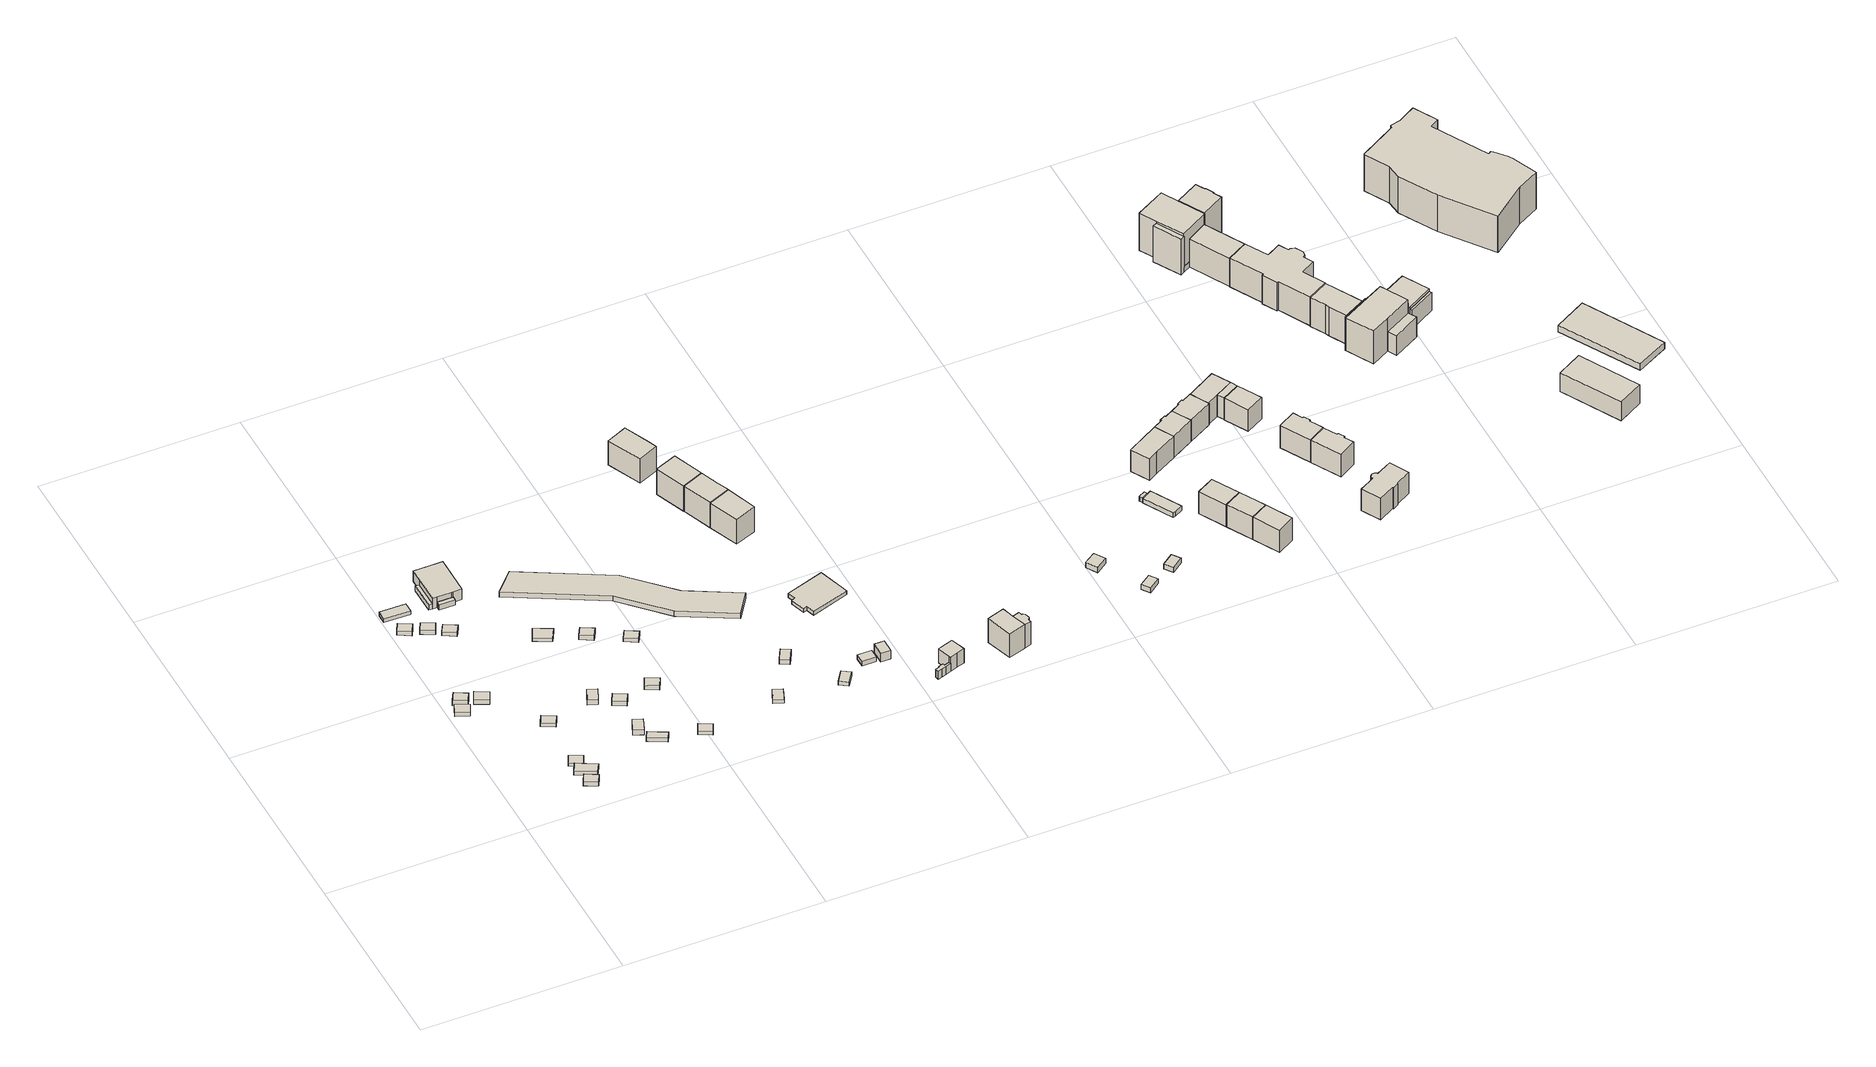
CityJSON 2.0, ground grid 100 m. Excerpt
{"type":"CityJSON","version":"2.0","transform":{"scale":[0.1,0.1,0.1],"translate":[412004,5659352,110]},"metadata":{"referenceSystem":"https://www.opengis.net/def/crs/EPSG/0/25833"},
"CityObjects":{
"building1":{"type":"Building","attributes":{"Dachtyp_tdc":"tdcPolyFlatRoof","Gemeindeschluessel":14612000,"Dachneigung":5.43,"QualitaetDacherkennung":85,"Geometrietyp2DReferenz":"3000","measuredHeight":2.8,"function":"31001_9998","roofType":"2100"},"geometry":[{"type":"Solid","lod":"1","boundaries":[[[[0,1,2,3]],[[4,5,6,7]],[[3,5,4,0]],[[2,6,5,3]],[[1,7,6,2]],[[0,4,7,1]]]]}]},
"building2":{"type":"Building","attributes":{"Dachtyp_tdc":"tdcGableRoof","Gemeindeschluessel":14612000,"Dachneigung":10.77,"QualitaetDacherkennung":75,"Geometrietyp2DReferenz":"3000","measuredHeight":3.55,"function":"31001_9998","roofType":"3100"},"geometry":[{"type":"Solid","lod":"1","boundaries":[[[[8,9,10,11]],[[12,13,14,15]],[[11,13,12,8]],[[10,14,13,11]],[[9,15,14,10]],[[8,12,15,9]]]]}]},
"building3":{"type":"Building","attributes":{"Dachtyp_tdc":"tdcPolyFlatRoof","Gemeindeschluessel":14612000,"Dachneigung":3.63,"QualitaetDacherkennung":84,"Geometrietyp2DReferenz":"3000","measuredHeight":2.68,"function":"31001_9998","roofType":"2100"},"geometry":[{"type":"Solid","lod":"1","boundaries":[[[[16,17,18,19]],[[20,21,22,23]],[[19,21,20,16]],[[18,22,21,19]],[[17,23,22,18]],[[16,20,23,17]]]]}]},
"building4":{"type":"Building","attributes":{"Dachtyp_tdc":"tdcPolyFlatRoof","Gemeindeschluessel":14612000,"Dachneigung":9.7,"QualitaetDacherkennung":61,"Geometrietyp2DReferenz":"3000","measuredHeight":3.42,"function":"31001_9998","roofType":"2100"},"geometry":[{"type":"Solid","lod":"1","boundaries":[[[[24,25,26,27]],[[28,29,30,31]],[[27,29,28,24]],[[26,30,29,27]],[[25,31,30,26]],[[24,28,31,25]]]]}]},
"building5":{"type":"Building","attributes":{"Dachtyp_tdc":"tdcPolyFlatRoof","Gemeindeschluessel":14612000,"Dachneigung":0,"QualitaetDacherkennung":47,"Geometrietyp2DReferenz":"3000","measuredHeight":2.5,"function":"31001_9998","roofType":"1000"},"geometry":[{"type":"Solid","lod":"1","boundaries":[[[[32,33,34,35]],[[36,37,38,39]],[[35,37,36,32]],[[34,38,37,35]],[[33,39,38,34]],[[32,36,39,33]]]]}]},
"building6":{"type":"Building","attributes":{"Dachtyp_tdc":"tdcGableRoof","Gemeindeschluessel":14612000,"Dachneigung":13.18,"QualitaetDacherkennung":60,"Geometrietyp2DReferenz":"3000","measuredHeight":2.58,"function":"31001_9998","roofType":"3100"},"geometry":[{"type":"Solid","lod":"1","boundaries":[[[[40,41,42,43]],[[44,45,46,47]],[[43,45,44,40]],[[42,46,45,43]],[[41,47,46,42]],[[40,44,47,41]]]]}]},
"building7":{"type":"Building","attributes":{"Dachtyp_tdc":"tdcPolyFlatRoof","Gemeindeschluessel":14612000,"Dachneigung":6.28,"QualitaetDacherkennung":67,"Geometrietyp2DReferenz":"3000","measuredHeight":2.88,"function":"31001_9998","roofType":"2100"},"geometry":[{"type":"Solid","lod":"1","boundaries":[[[[48,49,50,51]],[[52,53,54,55]],[[51,53,52,48]],[[50,54,53,51]],[[49,55,54,50]],[[48,52,55,49]]]]}]},
"building8":{"type":"Building","attributes":{"Dachtyp_tdc":"tdcPolyFlatRoof","Gemeindeschluessel":14612000,"Dachneigung":2.86,"QualitaetDacherkennung":92,"Geometrietyp2DReferenz":"3000","measuredHeight":2.38,"function":"31001_2463","roofType":"2100"},"geometry":[{"type":"Solid","lod":"1","boundaries":[[[[56,57,58,59]],[[60,61,62,63]],[[59,61,60,56]],[[58,62,61,59]],[[57,63,62,58]],[[56,60,63,57]]]]}]},
"building9":{"type":"Building","attributes":{"Dachtyp_tdc":"tdcPolyFlatRoof","Gemeindeschluessel":14612000,"Dachneigung":3.92,"QualitaetDacherkennung":76,"Geometrietyp2DReferenz":"3000","measuredHeight":2.45,"function":"31001_9998","roofType":"2100"},"geometry":[{"type":"Solid","lod":"1","boundaries":[[[[64,65,66,67]],[[68,69,70,71]],[[67,69,68,64]],[[66,70,69,67]],[[65,71,70,66]],[[64,68,71,65]]]]}]},
"building10":{"type":"Building","attributes":{"Dachtyp_tdc":"tdcGableRoof","Gemeindeschluessel":14612000,"Dachneigung":21.16,"QualitaetDacherkennung":71,"Geometrietyp2DReferenz":"3000","measuredHeight":3.02,"function":"31001_9998","roofType":"3100"},"geometry":[{"type":"Solid","lod":"1","boundaries":[[[[72,73,74,75]],[[76,77,78,79]],[[75,77,76,72]],[[74,78,77,75]],[[73,79,78,74]],[[72,76,79,73]]]]}]},
"building11":{"type":"Building","attributes":{"Dachtyp_tdc":"tdcPolyFlatRoof","Gemeindeschluessel":14612000,"Dachneigung":3.78,"QualitaetDacherkennung":76,"Geometrietyp2DReferenz":"3000","measuredHeight":2.47,"function":"31001_9998","roofType":"2100"},"geometry":[{"type":"Solid","lod":"1","boundaries":[[[[80,81,82,83]],[[84,85,86,87]],[[83,85,84,80]],[[82,86,85,83]],[[81,87,86,82]],[[80,84,87,81]]]]}]},
"building12":{"type":"Building","attributes":{"Gemeindeschluessel":14612000,"Geometrietyp2DReferenz":"3000","function":"31001_9998","roofType":"9999"},"children":["building12-1","building12-2","building12-3"]},
"building12-1":{"type":"BuildingPart","attributes":{"Dachtyp_tdc":"tdcPolyFlatRoof","Dachneigung":0,"QualitaetDacherkennung":0,"Geometrietyp2DReferenz":"3000","measuredHeight":3.04,"roofType":"9999"},"parents":["building12"],"geometry":[{"type":"Solid","lod":"1","boundaries":[[[[88,89,90,91]],[[92,93,94,95]],[[90,93,92,91]],[[89,94,93,90]],[[88,95,94,89]],[[91,92,95,88]]]]}]},
"building12-2":{"type":"BuildingPart","attributes":{"Dachtyp_tdc":"tdcGableRoof","Dachneigung":16.51,"QualitaetDacherkennung":25,"Geometrietyp2DReferenz":"3000","measuredHeight":7.69,"roofType":"3100"},"parents":["building12"],"geometry":[{"type":"Solid","lod":"1","boundaries":[[[[96,97,98,99,100,101,102,103,104]],[[105,106,107,108,109,93,110,92,111]],[[104,106,105,96]],[[103,107,106,104]],[[102,108,107,103]],[[101,109,108,102]],[[100,93,109,101]],[[99,110,93,100]],[[98,92,110,99]],[[97,111,92,98]],[[96,105,111,97]]]]}]},
"building12-3":{"type":"BuildingPart","attributes":{"Dachtyp_tdc":"tdcPolyFlatRoof","Dachneigung":0,"QualitaetDacherkennung":0,"Geometrietyp2DReferenz":"3000","measuredHeight":3,"roofType":"9999"},"parents":["building12"],"geometry":[{"type":"Solid","lod":"1","boundaries":[[[[112,113,114,115]],[[116,117,105,111]],[[115,117,116,112]],[[114,105,117,115]],[[113,111,105,114]],[[112,116,111,113]]]]}]},
"building13":{"type":"Building","attributes":{"Dachtyp_tdc":"tdcGableRoof","Gemeindeschluessel":14612000,"Dachneigung":21.07,"QualitaetDacherkennung":88,"Geometrietyp2DReferenz":"3000","measuredHeight":3.56,"function":"31001_9998","roofType":"3100"},"geometry":[{"type":"Solid","lod":"1","boundaries":[[[[118,119,120,121]],[[122,123,124,125]],[[121,123,122,118]],[[120,124,123,121]],[[119,125,124,120]],[[118,122,125,119]]]]}]},
"building14":{"type":"Building","attributes":{"Dachtyp_tdc":"tdcPolyFlatRoof","Gemeindeschluessel":14612000,"Dachneigung":11.82,"QualitaetDacherkennung":79,"Geometrietyp2DReferenz":"3000","measuredHeight":3.62,"function":"31001_9998","roofType":"2100"},"geometry":[{"type":"Solid","lod":"1","boundaries":[[[[126,127,128,129]],[[130,131,132,133]],[[129,131,130,126]],[[128,132,131,129]],[[127,133,132,128]],[[126,130,133,127]]]]}]},
"building15":{"type":"Building","attributes":{"Dachtyp_tdc":"tdcPolyFlatRoof","Gemeindeschluessel":14612000,"Dachneigung":3,"QualitaetDacherkennung":80,"Geometrietyp2DReferenz":"3000","measuredHeight":2.44,"function":"31001_9998","roofType":"2100"},"geometry":[{"type":"Solid","lod":"1","boundaries":[[[[134,135,136,137]],[[138,139,140,141]],[[137,139,138,134]],[[136,140,139,137]],[[135,141,140,136]],[[134,138,141,135]]]]}]},
"building16":{"type":"Building","attributes":{"Dachtyp_tdc":"tdcPolyFlatRoof","Gemeindeschluessel":14612000,"Dachneigung":4.98,"QualitaetDacherkennung":88,"Geometrietyp2DReferenz":"3000","measuredHeight":2.9,"function":"31001_9998","roofType":"2100"},"geometry":[{"type":"Solid","lod":"1","boundaries":[[[[142,143,144,145]],[[146,147,148,149]],[[145,147,146,142]],[[144,148,147,145]],[[143,149,148,144]],[[142,146,149,143]]]]}]},
"building17":{"type":"Building","attributes":{"Dachtyp_tdc":"tdcGableRoof","Gemeindeschluessel":14612000,"Dachneigung":10.06,"QualitaetDacherkennung":71,"Geometrietyp2DReferenz":"3000","measuredHeight":2.39,"function":"31001_9998","roofType":"3100"},"geometry":[{"type":"Solid","lod":"1","boundaries":[[[[150,151,152,153]],[[154,155,156,157]],[[153,155,154,150]],[[152,156,155,153]],[[151,157,156,152]],[[150,154,157,151]]]]}]},
"building18":{"type":"Building","attributes":{"Dachtyp_tdc":"tdcGableRoof","Gemeindeschluessel":14612000,"Dachneigung":35.56,"QualitaetDacherkennung":67,"Geometrietyp2DReferenz":"3000","measuredHeight":3.3,"function":"31001_9998","roofType":"3100"},"geometry":[{"type":"Solid","lod":"1","boundaries":[[[[158,159,160,161]],[[162,163,164,165]],[[161,163,162,158]],[[160,164,163,161]],[[159,165,164,160]],[[158,162,165,159]]]]}]},
"building19":{"type":"Building","attributes":{"Dachtyp_tdc":"tdcHipAndGableRoof","Gemeindeschluessel":14612000,"Dachneigung":14.03,"QualitaetDacherkennung":69,"Geometrietyp2DReferenz":"3000","measuredHeight":2.83,"function":"31001_9998","roofType":"5000"},"geometry":[{"type":"Solid","lod":"1","boundaries":[[[[166,167,168,169]],[[170,171,172,173]],[[169,171,170,166]],[[168,172,171,169]],[[167,173,172,168]],[[166,170,173,167]]]]}]},
"building20":{"type":"Building","attributes":{"Dachtyp_tdc":"tdcGableRoof","Gemeindeschluessel":14612000,"Dachneigung":22.29,"QualitaetDacherkennung":80,"Geometrietyp2DReferenz":"3000","measuredHeight":3.62,"function":"31001_9998","roofType":"3100"},"geometry":[{"type":"Solid","lod":"1","boundaries":[[[[174,175,176,177]],[[178,179,180,181]],[[177,179,178,174]],[[176,180,179,177]],[[175,181,180,176]],[[174,178,181,175]]]]}]},
"building21":{"type":"Building","attributes":{"Dachtyp_tdc":"tdcPolyFlatRoof","Gemeindeschluessel":14612000,"Dachneigung":2.71,"QualitaetDacherkennung":57,"Geometrietyp2DReferenz":"3000","measuredHeight":2.44,"function":"31001_9998","roofType":"2100"},"geometry":[{"type":"Solid","lod":"1","boundaries":[[[[182,183,184,185]],[[186,187,188,189]],[[185,187,186,182]],[[184,188,187,185]],[[183,189,188,184]],[[182,186,189,183]]]]}]},
"building22":{"type":"Building","attributes":{"Dachtyp_tdc":"tdcFreeFormRoof","Gemeindeschluessel":14612000,"Dachneigung":10.67,"QualitaetDacherkennung":17,"Geometrietyp2DReferenz":"3000","measuredHeight":4.29,"function":"31001_9998","roofType":"5000"},"geometry":[{"type":"Solid","lod":"1","boundaries":[[[[190,191,192,193,194,195,196,197]],[[198,199,200,201,202,203,204,205]],[[197,199,198,190]],[[196,200,199,197]],[[195,201,200,196]],[[194,202,201,195]],[[193,203,202,194]],[[192,204,203,193]],[[191,205,204,192]],[[190,198,205,191]]]]}]},
"building23":{"type":"Building","attributes":{"Dachtyp_tdc":"tdcPolyFlatRoof","Gemeindeschluessel":14612000,"Dachneigung":5.43,"QualitaetDacherkennung":54,"Geometrietyp2DReferenz":"3000","measuredHeight":2.51,"function":"31001_9998","roofType":"2100"},"geometry":[{"type":"Solid","lod":"1","boundaries":[[[[206,207,208,209]],[[210,211,212,213]],[[209,211,210,206]],[[208,212,211,209]],[[207,213,212,208]],[[206,210,213,207]]]]}]},
"building24":{"type":"Building","attributes":{"Dachtyp_tdc":"tdcGableRoof","Gemeindeschluessel":14612000,"Dachneigung":18.9,"QualitaetDacherkennung":76,"Geometrietyp2DReferenz":"3000","measuredHeight":3.37,"function":"31001_9998","roofType":"3100"},"geometry":[{"type":"Solid","lod":"1","boundaries":[[[[214,215,216,217]],[[218,219,220,221]],[[217,219,218,214]],[[216,220,219,217]],[[215,221,220,216]],[[214,218,221,215]]]]}]},
"building25":{"type":"Building","attributes":{"Dachtyp_tdc":"tdcPolyFlatRoof","Gemeindeschluessel":14612000,"Dachneigung":3.73,"QualitaetDacherkennung":68,"Geometrietyp2DReferenz":"3000","measuredHeight":2.48,"function":"31001_9998","roofType":"2100"},"geometry":[{"type":"Solid","lod":"1","boundaries":[[[[222,223,224,225]],[[226,227,228,229]],[[225,227,226,222]],[[224,228,227,225]],[[223,229,228,224]],[[222,226,229,223]]]]}]},
"building26":{"type":"Building","attributes":{"Dachtyp_tdc":"tdcPolyFlatRoof","Gemeindeschluessel":14612000,"Dachneigung":0,"QualitaetDacherkennung":75,"Geometrietyp2DReferenz":"3000","measuredHeight":2.79,"function":"31001_9998","roofType":"1000"},"geometry":[{"type":"Solid","lod":"1","boundaries":[[[[230,231,232,233]],[[234,235,236,237]],[[233,235,234,230]],[[232,236,235,233]],[[231,237,236,232]],[[230,234,237,231]]]]}]},
"building27":{"type":"Building","attributes":{"Dachtyp_tdc":"tdcPolyFlatRoof","Gemeindeschluessel":14612000,"Dachneigung":4.19,"QualitaetDacherkennung":80,"Geometrietyp2DReferenz":"3000","measuredHeight":5.13,"function":"31001_9998","roofType":"2100"},"geometry":[{"type":"Solid","lod":"1","boundaries":[[[[238,239,240,241]],[[242,243,244,245]],[[241,243,242,238]],[[240,244,243,241]],[[239,245,244,240]],[[238,242,245,239]]]]}]},
"building28":{"type":"Building","attributes":{"Dachtyp_tdc":"tdcHipAndGableRoof","Gemeindeschluessel":14612000,"Dachneigung":38.3,"QualitaetDacherkennung":73,"Geometrietyp2DReferenz":"3000","measuredHeight":16.8,"function":"31001_9998","roofType":"5000"},"geometry":[{"type":"Solid","lod":"1","boundaries":[[[[246,247,248,249,250,251]],[[252,253,254,255,256,257]],[[251,253,252,246]],[[250,254,253,251]],[[249,255,254,250]],[[248,256,255,249]],[[247,257,256,248]],[[246,252,257,247]]]]}]},
"building29":{"type":"Building","attributes":{"Dachtyp_tdc":"tdcHipAndGableRoof","Gemeindeschluessel":14612000,"Dachneigung":41.56,"QualitaetDacherkennung":77,"Geometrietyp2DReferenz":"3000","measuredHeight":17.99,"function":"31001_9998","roofType":"5000"},"geometry":[{"type":"Solid","lod":"1","boundaries":[[[[258,259,260,261]],[[262,263,264,265]],[[261,263,262,258]],[[260,264,263,261]],[[259,265,264,260]],[[258,262,265,259]]]]}]},
"building30":{"type":"Building","attributes":{"Dachtyp_tdc":"tdcFreeFormRoof","Gemeindeschluessel":14612000,"Dachneigung":41.28,"QualitaetDacherkennung":80,"Geometrietyp2DReferenz":"3000","measuredHeight":17.84,"function":"31001_9998","roofType":"5000"},"geometry":[{"type":"Solid","lod":"1","boundaries":[[[[266,267,268,269,270,271,272]],[[273,274,275,276,277,278,279]],[[272,274,273,266]],[[271,275,274,272]],[[270,276,275,271]],[[269,277,276,270]],[[268,278,277,269]],[[267,279,278,268]],[[266,273,279,267]]]]}]},
"building31":{"type":"Building","attributes":{"Dachtyp_tdc":"tdcFreeFormRoof","Gemeindeschluessel":14612000,"Dachneigung":12.23,"QualitaetDacherkennung":13,"Geometrietyp2DReferenz":"3000","measuredHeight":4.45,"function":"31001_9998","roofType":"5000"},"geometry":[{"type":"Solid","lod":"1","boundaries":[[[[280,281,282,283,284,285,286,287]],[[288,289,290,291,292,293,294,295]],[[287,289,288,280]],[[286,290,289,287]],[[285,291,290,286]],[[284,292,291,285]],[[283,293,292,284]],[[282,294,293,283]],[[281,295,294,282]],[[280,288,295,281]]]]}]},
"building32":{"type":"Building","attributes":{"Dachtyp_tdc":"tdcHipAndGableRoof","Gemeindeschluessel":14612000,"Dachneigung":42.47,"QualitaetDacherkennung":83,"Geometrietyp2DReferenz":"3000","measuredHeight":17.9,"function":"31001_9998","roofType":"5000"},"geometry":[{"type":"Solid","lod":"1","boundaries":[[[[296,297,298,299]],[[279,300,301,273]],[[299,300,279,296]],[[298,301,300,299]],[[297,273,301,298]],[[296,279,273,297]]]]}]},
"building33":{"type":"Building","attributes":{"Gemeindeschluessel":14612000,"Geometrietyp2DReferenz":"3000","function":"31001_9998","roofType":"9999"},"children":["building33-1","building33-2"]},
"building33-1":{"type":"BuildingPart","attributes":{"Dachtyp_tdc":"tdcPolyFlatRoof","Dachneigung":36.62,"QualitaetDacherkennung":52,"Geometrietyp2DReferenz":"3000","measuredHeight":5.57,"roofType":"2100"},"parents":["building33"],"geometry":[{"type":"Solid","lod":"1","boundaries":[[[[302,303,304,305,306,307,308,309,310,311]],[[312,313,314,315,316,317,318,319,320,321]],[[311,313,312,302]],[[310,314,313,311]],[[309,315,314,310]],[[308,316,315,309]],[[307,317,316,308]],[[306,318,317,307]],[[305,319,318,306]],[[304,320,319,305]],[[303,321,320,304]],[[302,312,321,303]]]]}]},
"building33-2":{"type":"BuildingPart","attributes":{"Dachtyp_tdc":"tdcGableRoof","Dachneigung":35.24,"QualitaetDacherkennung":69,"Geometrietyp2DReferenz":"3000","measuredHeight":9.93,"roofType":"3100"},"parents":["building33"],"geometry":[{"type":"Solid","lod":"1","boundaries":[[[[322,323,324,325,326,327,328]],[[317,329,330,331,332,333,318]],[[328,329,317,322]],[[327,330,329,328]],[[326,331,330,327]],[[325,332,331,326]],[[324,333,332,325]],[[323,318,333,324]],[[322,317,318,323]]]]}]},
"building34":{"type":"Building","attributes":{"Gemeindeschluessel":14612000,"Geometrietyp2DReferenz":"3000","function":"31001_9998","roofType":"9999"},"children":["building34-1","building34-2"]},
"building34-1":{"type":"BuildingPart","attributes":{"Dachtyp_tdc":"tdcHipRoof","Dachneigung":20.59,"QualitaetDacherkennung":52,"Geometrietyp2DReferenz":"3000","measuredHeight":15.47,"roofType":"3200"},"parents":["building34"],"geometry":[{"type":"Solid","lod":"1","boundaries":[[[[334,335,336,337,338]],[[339,340,341,342,343]],[[338,340,339,334]],[[337,341,340,338]],[[336,342,341,337]],[[335,343,342,336]],[[334,339,343,335]]]]}]},
"building34-2":{"type":"BuildingPart","attributes":{"Dachtyp_tdc":"tdcHipAndGableRoof","Dachneigung":27.84,"QualitaetDacherkennung":39,"Geometrietyp2DReferenz":"3000","measuredHeight":14.8,"roofType":"5000"},"parents":["building34"],"geometry":[{"type":"Solid","lod":"1","boundaries":[[[[344,345,346,347,348,349,350,351,352,353,354]],[[341,355,356,357,358,359,360,361,362,342,363]],[[354,355,341,344]],[[353,356,355,354]],[[352,357,356,353]],[[351,358,357,352]],[[350,359,358,351]],[[349,360,359,350]],[[348,361,360,349]],[[347,362,361,348]],[[346,342,362,347]],[[345,363,342,346]],[[344,341,363,345]]]]}]},
"building35":{"type":"Building","attributes":{"Dachtyp_tdc":"tdcPolyFlatRoof","Gemeindeschluessel":14612000,"Dachneigung":3.96,"QualitaetDacherkennung":74,"Geometrietyp2DReferenz":"3000","measuredHeight":3.46,"function":"31001_9998","roofType":"2100"},"geometry":[{"type":"Solid","lod":"1","boundaries":[[[[364,365,366,367]],[[368,369,370,371]],[[367,369,368,364]],[[366,370,369,367]],[[365,371,370,366]],[[364,368,371,365]]]]}]},
"building36":{"type":"Building","attributes":{"Dachtyp_tdc":"tdcGableRoof","Gemeindeschluessel":14612000,"Dachneigung":10.17,"QualitaetDacherkennung":68,"Geometrietyp2DReferenz":"3000","measuredHeight":3.26,"function":"31001_9998","roofType":"3100"},"geometry":[{"type":"Solid","lod":"1","boundaries":[[[[372,373,374,375]],[[376,377,378,379]],[[375,377,376,372]],[[374,378,377,375]],[[373,379,378,374]],[[372,376,379,373]]]]}]},
"building37":{"type":"Building","attributes":{"Dachtyp_tdc":"tdcPolyFlatRoof","Gemeindeschluessel":14612000,"Dachneigung":7.15,"QualitaetDacherkennung":53,"Geometrietyp2DReferenz":"3000","measuredHeight":3.3,"function":"31001_9998","roofType":"2100"},"geometry":[{"type":"Solid","lod":"1","boundaries":[[[[380,381,382,383]],[[384,385,386,387]],[[383,385,384,380]],[[382,386,385,383]],[[381,387,386,382]],[[380,384,387,381]]]]}]},
"building38":{"type":"Building","attributes":{"Dachtyp_tdc":"tdcPolyFlatRoof","Gemeindeschluessel":14612000,"Dachneigung":3,"QualitaetDacherkennung":56,"Geometrietyp2DReferenz":"3000","measuredHeight":3,"function":"31001_9998","roofType":"2100"},"geometry":[{"type":"Solid","lod":"1","boundaries":[[[[388,389,390,391]],[[392,393,394,395]],[[391,393,392,388]],[[390,394,393,391]],[[389,395,394,390]],[[388,392,395,389]]]]}]},
"building39":{"type":"Building","attributes":{"Dachtyp_tdc":"tdcPolyFlatRoof","Gemeindeschluessel":14612000,"Dachneigung":3.38,"QualitaetDacherkennung":77,"Geometrietyp2DReferenz":"3000","measuredHeight":2.9,"function":"31001_9998","roofType":"2100"},"geometry":[{"type":"Solid","lod":"1","boundaries":[[[[396,397,398,399,400,401]],[[402,403,404,405,406,407]],[[401,403,402,396]],[[400,404,403,401]],[[399,405,404,400]],[[398,406,405,399]],[[397,407,406,398]],[[396,402,407,397]]]]}]},
"building40":{"type":"Building","attributes":{"Dachtyp_tdc":"tdcFreeFormRoof","Gemeindeschluessel":14612000,"Dachneigung":45.15,"QualitaetDacherkennung":76,"Geometrietyp2DReferenz":"3000","measuredHeight":15.77,"function":"31001_9998","roofType":"5000"},"geometry":[{"type":"Solid","lod":"1","boundaries":[[[[408,409,410,411,412]],[[413,414,415,416,417]],[[412,414,413,408]],[[411,415,414,412]],[[410,416,415,411]],[[409,417,416,410]],[[408,413,417,409]]]]}]},
"building41":{"type":"Building","attributes":{"Dachtyp_tdc":"tdcHipAndGableRoof","Gemeindeschluessel":14612000,"Dachneigung":47.19,"QualitaetDacherkennung":60,"Geometrietyp2DReferenz":"3000","measuredHeight":16.13,"function":"31001_9998","roofType":"5000"},"geometry":[{"type":"Solid","lod":"1","boundaries":[[[[418,419,420,421]],[[422,423,424,425]],[[421,423,422,418]],[[420,424,423,421]],[[419,425,424,420]],[[418,422,425,419]]]]}]},
"building42":{"type":"Building","attributes":{"Dachtyp_tdc":"tdcGableRoof","Gemeindeschluessel":14612000,"Dachneigung":45.9,"QualitaetDacherkennung":69,"Geometrietyp2DReferenz":"3000","measuredHeight":16.1,"function":"31001_9998","roofType":"3100"},"geometry":[{"type":"Solid","lod":"1","boundaries":[[[[426,427,428,429]],[[425,430,431,422]],[[429,430,425,426]],[[428,431,430,429]],[[427,422,431,428]],[[426,425,422,427]]]]}]},
"building43":{"type":"Building","attributes":{"Dachtyp_tdc":"tdcHipAndGableRoof","Gemeindeschluessel":14612000,"Dachneigung":45.63,"QualitaetDacherkennung":66,"Geometrietyp2DReferenz":"3000","measuredHeight":16.09,"function":"31001_9998","roofType":"5000"},"geometry":[{"type":"Solid","lod":"1","boundaries":[[[[429,428,432,433]],[[430,434,435,431]],[[433,434,430,429]],[[432,435,434,433]],[[428,431,435,432]],[[429,430,431,428]]]]}]},
"building44":{"type":"Building","attributes":{"Dachtyp_tdc":"tdcGableRoof","Gemeindeschluessel":14612000,"Dachneigung":45.16,"QualitaetDacherkennung":73,"Geometrietyp2DReferenz":"3000","measuredHeight":15.73,"function":"31001_9998","roofType":"3100"},"geometry":[{"type":"Solid","lod":"1","boundaries":[[[[436,437,412,438,411,439,440,441,442,443]],[[444,445,446,447,448,449,450,451,452,453]],[[443,445,444,436]],[[442,446,445,443]],[[441,447,446,442]],[[440,448,447,441]],[[439,449,448,440]],[[411,450,449,439]],[[438,451,450,411]],[[412,452,451,438]],[[437,453,452,412]],[[436,444,453,437]]]]}]},
"building45":{"type":"Building","attributes":{"Dachtyp_tdc":"tdcGableRoof","Gemeindeschluessel":14612000,"Dachneigung":45.81,"QualitaetDacherkennung":75,"Geometrietyp2DReferenz":"3000","measuredHeight":15.8,"function":"31001_9998","roofType":"3100"},"geometry":[{"type":"Solid","lod":"1","boundaries":[[[[440,439,454,455,456,457,458,459,460,441]],[[448,447,461,462,463,464,465,466,467,449]],[[441,447,448,440]],[[460,461,447,441]],[[459,462,461,460]],[[458,463,462,459]],[[457,464,463,458]],[[456,465,464,457]],[[455,466,465,456]],[[454,467,466,455]],[[439,449,467,454]],[[440,448,449,439]]]]}]},
"building46":{"type":"Building","attributes":{"Gemeindeschluessel":14612000,"Geometrietyp2DReferenz":"3000","function":"31001_9998","roofType":"9999"},"children":["building46-1","building46-2"]},
"building46-1":{"type":"BuildingPart","attributes":{"Dachtyp_tdc":"tdcGableRoof","Dachneigung":45.19,"QualitaetDacherkennung":60,"Geometrietyp2DReferenz":"3000","measuredHeight":15.59,"roofType":"3100"},"parents":["building46"],"geometry":[{"type":"Solid","lod":"1","boundaries":[[[[468,469,470,471]],[[472,473,474,475]],[[471,473,472,468]],[[470,474,473,471]],[[469,475,474,470]],[[468,472,475,469]]]]}]},
"building46-2":{"type":"BuildingPart","attributes":{"Dachtyp_tdc":"tdcHipAndGableRoof","Dachneigung":46.38,"QualitaetDacherkennung":68,"Geometrietyp2DReferenz":"3000","measuredHeight":15.77,"roofType":"5000"},"parents":["building46"],"geometry":[{"type":"Solid","lod":"1","boundaries":[[[[476,477,478,479,480,481,482,483]],[[484,467,485,465,486,472,475,487]],[[483,467,484,476]],[[482,485,467,483]],[[481,465,485,482]],[[480,486,465,481]],[[479,472,486,480]],[[478,475,472,479]],[[477,487,475,478]],[[476,484,487,477]]]]}]},
"building47":{"type":"Building","attributes":{"Dachtyp_tdc":"tdcHipAndGableRoof","Gemeindeschluessel":14612000,"Dachneigung":46.69,"QualitaetDacherkennung":58,"Geometrietyp2DReferenz":"3000","measuredHeight":15.84,"function":"31001_9998","roofType":"5000"},"geometry":[{"type":"Solid","lod":"1","boundaries":[[[[471,470,488,489]],[[490,491,492,493]],[[489,491,490,471]],[[488,492,491,489]],[[470,493,492,488]],[[471,490,493,470]]]]}]},
"building48":{"type":"Building","attributes":{"Dachtyp_tdc":"tdcHipAndGableRoof","Gemeindeschluessel":14612000,"Dachneigung":46.28,"QualitaetDacherkennung":77,"Geometrietyp2DReferenz":"3000","measuredHeight":16.48,"function":"31001_9998","roofType":"5000"},"geometry":[{"type":"Solid","lod":"1","boundaries":[[[[494,495,496,497,498,499,500,501,502]],[[503,504,505,506,507,508,509,510,511]],[[502,504,503,494]],[[501,505,504,502]],[[500,506,505,501]],[[499,507,506,500]],[[498,508,507,499]],[[497,509,508,498]],[[496,510,509,497]],[[495,511,510,496]],[[494,503,511,495]]]]}]},
"building49":{"type":"Building","attributes":{"Dachtyp_tdc":"tdcHipAndGableRoof","Gemeindeschluessel":14612000,"Dachneigung":46.44,"QualitaetDacherkennung":76,"Geometrietyp2DReferenz":"3000","measuredHeight":16.56,"function":"31001_9998","roofType":"5000"},"geometry":[{"type":"Solid","lod":"1","boundaries":[[[[512,513,514,515,516,517,518,519,520]],[[521,522,523,524,525,526,527,528,529]],[[520,522,521,512]],[[519,523,522,520]],[[518,524,523,519]],[[517,525,524,518]],[[516,526,525,517]],[[515,527,526,516]],[[514,528,527,515]],[[513,529,528,514]],[[512,521,529,513]]]]}]},
"building50":{"type":"Building","attributes":{"Dachtyp_tdc":"tdcFreeFormRoof","Gemeindeschluessel":14612000,"Dachneigung":42.73,"QualitaetDacherkennung":54,"Geometrietyp2DReferenz":"3000","measuredHeight":16.26,"function":"31001_9998","roofType":"5000"},"geometry":[{"type":"Solid","lod":"1","boundaries":[[[[530,531,532,533,534,535,536,537,538,539,540,541,542,543,544,545,546,547,548,549,550,551,552,553,554,555,556,557,558,559,560,561,562,563,564,565,566,567,568,569,570,571,572,573,574,575,576,577,578,579,580,581]],[[582,583,584,585,586,587,588,589,590,591,592,593,594,595,596,597,598,599,600,601,602,603,604,605,606,607,608,609,610,611,612,613,614,615,616,617,618,619,620,621,622,623,624,625,626,627,628,629,630,631,632,633]],[[581,583,582,530]],[[580,584,583,581]],[[579,585,584,580]],[[578,586,585,579]],[[577,587,586,578]],[[576,588,587,577]],[[575,589,588,576]],[[574,590,589,575]],[[573,591,590,574]],[[572,592,591,573]],[[571,593,592,572]],[[570,594,593,571]],[[569,595,594,570]],[[568,596,595,569]],[[567,597,596,568]],[[566,598,597,567]],[[565,599,598,566]],[[564,600,599,565]],[[563,601,600,564]],[[562,602,601,563]],[[561,603,602,562]],[[560,604,603,561]],[[559,605,604,560]],[[558,606,605,559]],[[557,607,606,558]],[[556,608,607,557]],[[555,609,608,556]],[[554,610,609,555]],[[553,611,610,554]],[[552,612,611,553]],[[551,613,612,552]],[[550,614,613,551]],[[549,615,614,550]],[[548,616,615,549]],[[547,617,616,548]],[[546,618,617,547]],[[545,619,618,546]],[[544,620,619,545]],[[543,621,620,544]],[[542,622,621,543]],[[541,623,622,542]],[[540,624,623,541]],[[539,625,624,540]],[[538,626,625,539]],[[537,627,626,538]],[[536,628,627,537]],[[535,629,628,536]],[[534,630,629,535]],[[533,631,630,534]],[[532,632,631,533]],[[531,633,632,532]],[[530,582,633,531]]]]}]},
"building51":{"type":"Building","attributes":{"Gemeindeschluessel":14612000,"Geometrietyp2DReferenz":"3000","function":"31001_9998","roofType":"9999"},"children":["building51-1","building51-2","building51-3","building51-4","building51-5"]},
"building51-1":{"type":"BuildingPart","attributes":{"Dachtyp_tdc":"tdcGableRoof","Dachneigung":27.42,"QualitaetDacherkennung":75,"Geometrietyp2DReferenz":"3000","measuredHeight":18.46,"roofType":"3100"},"parents":["building51"],"geometry":[{"type":"Solid","lod":"1","boundaries":[[[[634,635,636,637]],[[638,639,640,641]],[[637,639,638,634]],[[636,640,639,637]],[[635,641,640,636]],[[634,638,641,635]]]]}]},
"building51-2":{"type":"BuildingPart","attributes":{"Dachtyp_tdc":"tdcGableRoof","Dachneigung":10.06,"QualitaetDacherkennung":16,"Geometrietyp2DReferenz":"3000","measuredHeight":24.23,"roofType":"3100"},"parents":["building51"],"geometry":[{"type":"Solid","lod":"1","boundaries":[[[[642,643,644,645,646,647,648]],[[649,650,651,652,653,654,655]],[[648,650,649,642]],[[647,651,650,648]],[[646,652,651,647]],[[645,653,652,646]],[[644,654,653,645]],[[643,655,654,644]],[[642,649,655,643]]]]}]},
"building51-3":{"type":"BuildingPart","attributes":{"Dachtyp_tdc":"tdcHipAndGableRoof","Dachneigung":19.08,"QualitaetDacherkennung":42,"Geometrietyp2DReferenz":"3000","measuredHeight":24.57,"roofType":"5000"},"parents":["building51"],"geometry":[{"type":"Solid","lod":"1","boundaries":[[[[656,657,658,659,660,661,662,663,664]],[[654,665,666,667,668,669,670,655,671]],[[664,665,654,656]],[[663,666,665,664]],[[662,667,666,663]],[[661,668,667,662]],[[660,669,668,661]],[[659,670,669,660]],[[658,655,670,659]],[[657,671,655,658]],[[656,654,671,657]]]]}]},
"building51-4":{"type":"BuildingPart","attributes":{"Dachtyp_tdc":"tdcPolyFlatRoof","Dachneigung":0,"QualitaetDacherkennung":0,"Geometrietyp2DReferenz":"3000","measuredHeight":3.12,"roofType":"9999"},"parents":["building51"],"geometry":[{"type":"Solid","lod":"1","boundaries":[[[[672,673,674,675,676]],[[650,649,638,641,677]],[[676,649,650,672]],[[675,638,649,676]],[[674,641,638,675]],[[673,677,641,674]],[[672,650,677,673]]]]}]},
"building51-5":{"type":"BuildingPart","attributes":{"Dachtyp_tdc":"tdcGableRoof","Dachneigung":30.93,"QualitaetDacherkennung":20,"Geometrietyp2DReferenz":"3000","measuredHeight":23.69,"roofType":"3100"},"parents":["building51"],"geometry":[{"type":"Solid","lod":"1","boundaries":[[[[678,679,680,681]],[[677,682,683,651]],[[681,682,677,678]],[[680,683,682,681]],[[679,651,683,680]],[[678,677,651,679]]]]}]},
"building52":{"type":"Building","attributes":{"Dachtyp_tdc":"tdcFreeFormRoof","Gemeindeschluessel":14612000,"Dachneigung":20.79,"QualitaetDacherkennung":9,"Geometrietyp2DReferenz":"3000","measuredHeight":19.04,"function":"31001_9998","roofType":"5000"},"geometry":[{"type":"Solid","lod":"1","boundaries":[[[[684,685,686,687,688,689,690,691,692,693,694,695,696,697,698,699,700,701]],[[702,703,704,705,706,707,708,709,710,711,712,713,714,715,716,717,718,719]],[[701,703,702,684]],[[700,704,703,701]],[[699,705,704,700]],[[698,706,705,699]],[[697,707,706,698]],[[696,708,707,697]],[[695,709,708,696]],[[694,710,709,695]],[[693,711,710,694]],[[692,712,711,693]],[[691,713,712,692]],[[690,714,713,691]],[[689,715,714,690]],[[688,716,715,689]],[[687,717,716,688]],[[686,718,717,687]],[[685,719,718,686]],[[684,702,719,685]]]]}]},
"building53":{"type":"Building","attributes":{"Gemeindeschluessel":14612000,"Geometrietyp2DReferenz":"3000","function":"31001_9998","roofType":"9999"},"children":["building53-1","building53-2","building53-3","building53-4","building53-5","building53-6","building53-7"]},
"building53-1":{"type":"BuildingPart","attributes":{"Dachtyp_tdc":"tdcPolyFlatRoof","Dachneigung":18.43,"QualitaetDacherkennung":70,"Geometrietyp2DReferenz":"3000","measuredHeight":16.67,"roofType":"2100"},"parents":["building53"],"geometry":[{"type":"Solid","lod":"1","boundaries":[[[[720,721,722,723,724]],[[725,726,727,728,729]],[[724,726,725,720]],[[723,727,726,724]],[[722,728,727,723]],[[721,729,728,722]],[[720,725,729,721]]]]}]},
"building53-2":{"type":"BuildingPart","attributes":{"Dachtyp_tdc":"tdcGableRoof","Dachneigung":14.5,"QualitaetDacherkennung":15,"Geometrietyp2DReferenz":"3000","measuredHeight":22.8,"roofType":"3100"},"parents":["building53"],"geometry":[{"type":"Solid","lod":"1","boundaries":[[[[730,731,732,733,734,735,736]],[[725,737,738,739,740,741,726]],[[736,737,725,730]],[[735,738,737,736]],[[734,739,738,735]],[[733,740,739,734]],[[732,741,740,733]],[[731,726,741,732]],[[730,725,726,731]]]]}]},
"building53-3":{"type":"BuildingPart","attributes":{"Dachtyp_tdc":"tdcPolyFlatRoof","Dachneigung":27.56,"QualitaetDacherkennung":59,"Geometrietyp2DReferenz":"3000","measuredHeight":11.28,"roofType":"2100"},"parents":["building53"],"geometry":[{"type":"Solid","lod":"1","boundaries":[[[[742,743,744,745]],[[746,747,748,749]],[[745,747,746,742]],[[744,748,747,745]],[[743,749,748,744]],[[742,746,749,743]]]]}]},
"building53-4":{"type":"BuildingPart","attributes":{"Dachtyp_tdc":"tdcGableRoof","Dachneigung":21.24,"QualitaetDacherkennung":32,"Geometrietyp2DReferenz":"3000","measuredHeight":13.97,"roofType":"3100"},"parents":["building53"],"geometry":[{"type":"Solid","lod":"1","boundaries":[[[[750,751,752,753,754,755,756,757]],[[728,758,727,759,760,761,746,749]],[[757,758,728,750]],[[756,727,758,757]],[[755,759,727,756]],[[754,760,759,755]],[[753,761,760,754]],[[752,746,761,753]],[[751,749,746,752]],[[750,728,749,751]]]]}]},
"building53-5":{"type":"BuildingPart","attributes":{"Dachtyp_tdc":"tdcFreeFormRoof","Dachneigung":26,"QualitaetDacherkennung":14,"Geometrietyp2DReferenz":"3000","measuredHeight":12.47,"roofType":"5000"},"parents":["building53"],"geometry":[{"type":"Solid","lod":"1","boundaries":[[[[762,763,764,765]],[[737,766,767,738]],[[765,766,737,762]],[[764,767,766,765]],[[763,738,767,764]],[[762,737,738,763]]]]}]},
"building53-6":{"type":"BuildingPart","attributes":{"Dachtyp_tdc":"tdcPolyFlatRoof","Dachneigung":0,"QualitaetDacherkennung":16,"Geometrietyp2DReferenz":"3000","measuredHeight":19.99,"roofType":"1000"},"parents":["building53"],"geometry":[{"type":"Solid","lod":"1","boundaries":[[[[768,769,770,771,772]],[[773,741,740,774,775]],[[772,741,773,768]],[[771,740,741,772]],[[770,774,740,771]],[[769,775,774,770]],[[768,773,775,769]]]]}]},
"building53-7":{"type":"BuildingPart","attributes":{"Dachtyp_tdc":"tdcGableRoof","Dachneigung":27.52,"QualitaetDacherkennung":78,"Geometrietyp2DReferenz":"3000","measuredHeight":18.97,"roofType":"3100"},"parents":["building53"],"geometry":[{"type":"Solid","lod":"1","boundaries":[[[[776,777,778,779,780,781,782,783]],[[784,785,786,787,773,788,775,789]],[[783,785,784,776]],[[782,786,785,783]],[[781,787,786,782]],[[780,773,787,781]],[[779,788,773,780]],[[778,775,788,779]],[[777,789,775,778]],[[776,784,789,777]]]]}]},
"building54":{"type":"Building","attributes":{"Dachtyp_tdc":"tdcHipRoof","Gemeindeschluessel":14612000,"Dachneigung":38.01,"QualitaetDacherkennung":74,"Geometrietyp2DReferenz":"3000","measuredHeight":14.15,"function":"31001_9998","roofType":"3200"},"geometry":[{"type":"Solid","lod":"1","boundaries":[[[[790,791,792,793]],[[794,795,796,797]],[[793,795,794,790]],[[792,796,795,793]],[[791,797,796,792]],[[790,794,797,791]]]]}]},
"building55":{"type":"Building","attributes":{"Dachtyp_tdc":"tdcGableRoof","Gemeindeschluessel":14612000,"Dachneigung":13.37,"QualitaetDacherkennung":89,"Geometrietyp2DReferenz":"3000","measuredHeight":5.55,"function":"31001_2000","roofType":"3100"},"geometry":[{"type":"Solid","lod":"1","boundaries":[[[[798,799,800,801]],[[802,803,804,805]],[[801,803,802,798]],[[800,804,803,801]],[[799,805,804,800]],[[798,802,805,799]]]]}]},
"building56":{"type":"Building","attributes":{"Dachtyp_tdc":"tdcPolyFlatRoof","Gemeindeschluessel":14612000,"Dachneigung":0,"QualitaetDacherkennung":42,"Geometrietyp2DReferenz":"3000","measuredHeight":22.05,"function":"31001_3010","roofType":"1000"},"geometry":[{"type":"Solid","lod":"1","boundaries":[[[[806,807,808,809,810,811,812,813,814,815,816,817,818,819,820,821,822,823,824,825,826,827,828,829]],[[830,831,832,833,834,835,836,837,838,839,840,841,842,843,844,845,846,847,848,849,850,851,852,853]],[[829,831,830,806]],[[828,832,831,829]],[[827,833,832,828]],[[826,834,833,827]],[[825,835,834,826]],[[824,836,835,825]],[[823,837,836,824]],[[822,838,837,823]],[[821,839,838,822]],[[820,840,839,821]],[[819,841,840,820]],[[818,842,841,819]],[[817,843,842,818]],[[816,844,843,817]],[[815,845,844,816]],[[814,846,845,815]],[[813,847,846,814]],[[812,848,847,813]],[[811,849,848,812]],[[810,850,849,811]],[[809,851,850,810]],[[808,852,851,809]],[[807,853,852,808]],[[806,830,853,807]]]]}]}
},
"vertices":[
[30,823,32],[94,793,32],[115,839,32],[51,868,32],[30,823,6],[51,868,6],[115,839,6],[94,793,6],
[76,935,39],[52,891,39],[114,858,39],[138,902,39],[76,935,7],[138,902,7],[114,858,7],[52,891,7],
[412,125,33],[435,169,33],[373,201,33],[350,157,33],[412,125,8],[350,157,8],[373,201,8],[435,169,8],
[226,872,37],[163,903,37],[142,857,37],[205,827,37],[226,872,7],[205,827,7],[142,857,7],[163,903,7],
[463,235,32],[368,286,32],[344,241,32],[439,191,32],[463,235,7],[439,191,7],[344,241,7],[368,286,7],
[431,320,26],[368,351,26],[346,306,26],[409,275,26],[431,320,7],[409,275,7],[346,306,7],[368,351,7],
[111,1429,35],[50,1462,35],[26,1419,35],[87,1385,35],[111,1429,9],[87,1385,9],[26,1419,9],[50,1462,9],
[10,1520,30],[141,1517,30],[142,1568,30],[11,1570,30],[10,1520,7],[11,1570,7],[142,1568,7],[141,1517,7],
[432,606,30],[369,638,30],[346,594,30],[409,562,30],[432,606,8],[409,562,8],[346,594,8],[369,638,8],
[185,1348,33],[207,1393,33],[144,1424,33],[122,1380,33],[185,1348,8],[122,1380,8],[144,1424,8],[207,1393,8],
[206,1331,31],[267,1296,31],[292,1340,31],[231,1374,31],[206,1331,8],[231,1374,8],[292,1340,8],[267,1296,8],
[270,1490,38],[348,1490,38],[348,1510,38],[270,1510,38],[270,1510,7],[348,1510,7],[348,1490,7],[270,1490,7],
[246,1651,70],[246,1510,70],[270,1510,70],[341,1510,70],[348,1510,70],[391,1510,70],[392,1712,70],[341,1712,70],[246,1712,70],[246,1651,7],[246,1712,7],[341,1712,7],[392,1712,7],[391,1510,7],[341,1510,7],[246,1510,7],
[226,1510,37],[246,1510,37],[246,1651,37],[226,1651,37],[226,1510,7],[226,1651,7],
[669,679,40],[624,699,40],[595,635,40],[641,615,40],[669,679,10],[641,615,10],[595,635,10],[624,699,10],
[741,346,41],[767,411,41],[721,430,41],[694,365,41],[741,346,10],[694,365,10],[721,430,10],[767,411,10],
[731,303,32],[819,258,32],[836,293,32],[749,338,32],[731,303,9],[749,338,9],[836,293,9],[819,258,9],
[694,585,36],[756,553,36],[779,597,36],[717,630,36],[694,585,9],[717,630,9],[779,597,9],[756,553,9],
[636,1082,29],[668,1138,29],[583,1181,29],[555,1123,29],[636,1082,9],[555,1123,9],[583,1181,9],[668,1138,9],
[1019,213,32],[1041,258,32],[979,289,32],[956,244,32],[1019,213,11],[956,244,11],[979,289,11],[1041,258,11],
[892,663,35],[870,618,35],[932,587,35],[954,632,35],[892,663,10],[954,632,10],[932,587,10],[870,618,10],
[833,1051,40],[772,1086,40],[747,1042,40],[808,1008,40],[833,1051,11],[808,1008,11],[747,1042,11],[772,1086,11],
[944,987,35],[920,944,35],[981,909,35],[1005,953,35],[944,987,13],[1005,953,13],[981,909,13],[920,944,13],
[1283,1113,41],[1079,1322,41],[645,1555,41],[548,1452,41],[996,1211,41],[1200,1002,41],[1460,862,41],[1540,975,41],[1283,1113,9],[1540,975,9],[1460,862,9],[1200,1002,9],[996,1211,9],[548,1452,9],[645,1555,9],[1079,1322,9],
[1345,282,39],[1392,263,39],[1418,328,39],[1372,346,39],[1345,282,17],[1372,346,17],[1418,328,17],[1392,263,17],
[1482,506,46],[1526,482,46],[1560,543,46],[1516,567,46],[1482,506,18],[1516,567,18],[1560,543,18],[1526,482,18],
[1700,323,43],[1661,265,43],[1702,237,43],[1741,295,43],[1700,323,20],[1741,295,20],[1702,237,20],[1661,265,20],
[1880,331,50],[1880,381,50],[1810,381,50],[1811,331,50],[1880,331,22],[1811,331,22],[1810,381,22],[1880,381,22],
[1895,387,76],[1895,317,76],[1945,317,76],[1945,387,76],[1895,387,26],[1945,387,26],[1945,317,26],[1895,317,26],
[1462,2074,165],[1410,2051,165],[1359,2029,165],[1435,1858,165],[1536,1902,165],[1517,1948,165],[1462,2074,20],[1517,1948,20],[1536,1902,20],[1435,1858,20],[1359,2029,20],[1410,2051,20],
[1530,1602,176],[1638,1647,176],[1578,1799,176],[1469,1756,176],[1530,1602,23],[1469,1756,23],[1578,1799,23],[1638,1647,23],
[1589,1452,175],[1699,1497,175],[1670,1568,175],[1663,1583,175],[1662,1586,175],[1638,1647,175],[1530,1602,175],[1589,1452,24],[1530,1602,24],[1638,1647,24],[1662,1586,24],[1663,1583,24],[1670,1568,24],[1699,1497,24],
[1708,890,42],[1722,849,42],[1703,842,42],[1727,768,42],[1746,775,42],[1760,733,42],[1952,795,42],[1901,952,42],[1708,890,19],[1901,952,19],[1952,795,19],[1760,733,19],[1746,775,19],[1727,768,19],[1703,842,19],[1722,849,19],
[1699,1497,174],[1589,1452,174],[1649,1303,174],[1756,1344,174],[1756,1344,24],[1649,1303,24],
[2055,84,110],[2061,66,110],[2082,73,110],[2107,81,110],[2133,90,110],[2129,101,110],[2104,92,110],[2100,103,110],[2075,95,110],[2076,91,110],[2055,84,63],[2076,91,63],[2075,95,63],[2100,103,63],[2104,92,63],[2129,101,63],[2133,90,63],[2107,81,63],[2082,73,63],[2061,66,63],
[2129,101,148],[2133,90,148],[2172,103,148],[2211,116,148],[2186,190,148],[2147,177,148],[2108,164,148],[2108,164,63],[2147,177,63],[2186,190,63],[2211,116,63],[2172,103,63],
[2364,188,211],[2408,56,211],[2495,84,211],[2470,159,211],[2451,217,211],[2364,188,67],[2451,217,67],[2470,159,67],[2495,84,67],[2408,56,67],
[2470,159,206],[2480,130,206],[2495,84,206],[2531,96,206],[2526,112,206],[2532,115,206],[2535,124,206],[2528,149,206],[2519,155,206],[2514,153,206],[2508,171,206],[2508,171,67],[2514,153,67],[2519,155,67],[2528,149,67],[2535,124,67],[2532,115,67],[2526,112,67],[2531,96,67],[2480,130,67],
[2914,335,217],[2949,281,217],[3008,320,217],[2973,374,217],[2914,335,185],[2973,374,185],[3008,320,185],[2949,281,185],
[3158,90,224],[3129,130,224],[3072,89,224],[3101,48,224],[3158,90,195],[3101,48,195],[3072,89,195],[3129,130,195],
[3243,109,244],[3299,151,244],[3270,191,244],[3213,149,244],[3243,109,214],[3213,149,214],[3270,191,214],[3299,151,214],
[3295,578,269],[3304,563,269],[3335,580,269],[3327,596,269],[3295,578,240],[3327,596,240],[3335,580,240],[3304,563,240],
[3304,563,265],[3385,416,265],[3400,423,265],[3440,442,265],[3356,592,265],[3335,580,265],[3304,563,238],[3335,580,238],[3356,592,238],[3440,442,238],[3400,423,238],[3385,416,238],
[3342,770,374],[3393,679,374],[3441,706,374],[3554,769,374],[3503,860,374],[3342,770,244],[3503,860,244],[3554,769,244],[3441,706,244],[3393,679,244],
[3573,257,373],[3660,306,373],[3586,437,373],[3499,389,373],[3573,257,240],[3499,389,240],[3586,437,240],[3660,306,240],
[3660,306,374],[3573,257,374],[3643,131,374],[3730,180,374],[3730,180,240],[3643,131,240],
[3715,1,374],[3801,50,374],[3801,50,240],[3715,1,240],
[3547,892,374],[3550,887,374],[3526,817,374],[3670,833,374],[3643,882,374],[3619,924,374],[3578,902,374],[3575,907,374],[3547,892,245],[3575,907,245],[3578,902,245],[3619,924,245],[3643,882,245],[3670,833,245],[3554,769,245],[3526,817,245],[3503,860,245],[3550,887,245],
[3790,899,374],[3763,948,374],[3740,991,374],[3692,965,374],[3689,971,374],[3661,955,374],[3664,950,374],[3664,950,245],[3661,955,245],[3689,971,245],[3692,965,245],[3740,991,245],[3763,948,245],[3790,899,245],
[3937,985,374],[3848,935,374],[3866,902,374],[3955,951,374],[3937,985,245],[3955,951,245],[3866,902,245],[3848,935,245],
[3792,900,373],[3790,903,373],[3848,935,373],[3937,985,373],[3887,1074,373],[3740,991,373],[3763,947,373],[3790,899,373],[3792,900,245],[3763,947,245],[3887,1074,245],[3790,903,245],
[3931,786,374],[4020,834,374],[3955,951,244],[4020,834,244],[3931,786,244],[3866,902,244],
[4152,607,374],[4135,638,374],[4128,633,374],[4102,681,374],[4016,632,374],[4097,487,374],[4145,514,374],[4183,535,374],[4146,603,374],[4152,607,238],[4146,603,238],[4183,535,238],[4145,514,238],[4097,487,238],[4016,632,238],[4102,681,238],[4128,633,238],[4135,638,238],
[4183,535,373],[4144,513,373],[4097,487,373],[4179,342,373],[4265,392,373],[4238,439,373],[4245,443,373],[4227,474,373],[4220,470,373],[4183,535,237],[4220,470,237],[4227,474,237],[4245,443,237],[4238,439,237],[4265,392,237],[4179,342,237],[4097,487,237],[4144,513,237],
[4361,221,351],[4283,178,351],[4282,180,351],[4281,181,351],[4280,182,351],[4279,183,351],[4278,183,351],[4276,184,351],[4275,185,351],[4274,185,351],[4272,186,351],[4270,186,351],[4268,187,351],[4267,187,351],[4266,187,351],[4264,187,351],[4263,186,351],[4261,186,351],[4260,186,351],[4259,185,351],[4257,185,351],[4255,184,351],[4254,183,351],[4253,182,351],[4252,181,351],[4251,180,351],[4250,179,351],[4249,178,351],[4249,177,351],[4248,176,351],[4248,175,351],[4247,174,351],[4247,172,351],[4247,171,351],[4247,170,351],[4247,169,351],[4247,168,351],[4247,167,351],[4247,165,351],[4247,164,351],[4248,163,351],[4248,162,351],[4249,161,351],[4249,160,351],[4250,159,351],[4171,116,351],[4223,22,351],[4304,67,351],[4307,62,351],[4335,78,351],[4333,83,351],[4412,127,351],[4361,221,223],[4412,127,223],[4333,83,223],[4335,78,223],[4307,62,223],[4304,67,223],[4223,22,223],[4171,116,223],[4250,159,223],[4249,160,223],[4249,161,223],[4248,162,223],[4248,163,223],[4247,164,223],[4247,165,223],[4247,167,223],[4247,168,223],[4247,169,223],[4247,170,223],[4247,171,223],[4247,172,223],[4247,174,223],[4248,175,223],[4248,176,223],[4249,177,223],[4249,178,223],[4250,179,223],[4251,180,223],[4252,181,223],[4253,182,223],[4254,183,223],[4255,184,223],[4257,185,223],[4259,185,223],[4260,186,223],[4261,186,223],[4263,186,223],[4264,187,223],[4266,187,223],[4267,187,223],[4268,187,223],[4270,186,223],[4272,186,223],[4274,185,223],[4275,185,223],[4276,184,223],[4278,183,223],[4279,183,223],[4280,182,223],[4281,181,223],[4282,180,223],[4283,178,223],
[4240,1901,458],[4140,1843,458],[4247,1649,458],[4348,1706,458],[4240,1901,288],[4348,1706,288],[4247,1649,288],[4140,1843,288],
[4238,1904,513],[4247,1909,513],[4177,2034,513],[4130,2119,513],[3985,2039,513],[4031,1957,513],[4103,1828,513],[4238,1904,288],[4103,1828,288],[4031,1957,288],[3985,2039,288],[4130,2119,288],[4177,2034,288],[4247,1909,288],
[4177,2034,519],[4213,1970,519],[4247,1909,519],[4359,1972,519],[4336,2013,519],[4340,2015,519],[4319,2054,519],[4315,2052,519],[4290,2097,519],[4290,2097,288],[4315,2052,288],[4319,2054,288],[4340,2015,288],[4336,2013,288],[4359,1972,288],[4213,1970,288],
[4103,1828,319],[4105,1823,319],[4140,1843,319],[4240,1901,319],[4238,1904,319],[4105,1823,288],
[4105,1823,502],[4031,1957,502],[4008,1945,502],[4084,1811,502],[4084,1811,288],[4008,1945,288],
[4348,1706,460],[4247,1649,460],[4336,1488,460],[4330,1484,460],[4369,1413,460],[4376,1417,460],[4461,1261,460],[4562,1317,460],[4502,1427,460],[4574,1467,460],[4547,1515,460],[4557,1520,460],[4561,1545,460],[4539,1585,460],[4517,1590,460],[4508,1585,460],[4481,1633,460],[4411,1594,460],[4348,1706,287],[4411,1594,287],[4481,1633,287],[4508,1585,287],[4517,1590,287],[4539,1585,287],[4561,1545,287],[4557,1520,287],[4547,1515,287],[4574,1467,287],[4502,1427,287],[4562,1317,287],[4461,1261,287],[4376,1417,287],[4369,1413,287],[4330,1484,287],[4336,1488,287],[4247,1649,287],
[4834,1042,446],[4845,1049,446],[4843,1054,446],[4780,1178,446],[4763,1169,446],[4834,1042,283],[4763,1169,283],[4780,1178,283],[4843,1054,283],[4845,1049,283],
[4834,1042,481],[4763,1169,481],[4671,1120,481],[4536,1047,481],[4610,913,481],[4703,964,481],[4837,1037,481],[4837,1037,283],[4703,964,283],[4610,913,283],[4536,1047,283],[4671,1120,283],
[4990,1136,392],[4860,1063,392],[4866,1052,392],[4996,1125,392],[4990,1136,283],[4996,1125,283],[4866,1052,283],[4860,1063,283],
[4843,1054,407],[4860,1063,407],[4990,1136,407],[4956,1195,407],[4917,1264,407],[4775,1187,407],[4780,1178,407],[4812,1115,407],[4812,1115,283],[4775,1187,283],[4917,1264,283],[4956,1195,283],
[4837,1037,402],[4703,964,402],[4727,921,402],[4860,995,402],[4860,995,283],[4727,921,283],
[4668,1125,483],[4566,1069,483],[4534,1051,483],[4536,1047,483],[4671,1120,483],[4668,1125,283],[4534,1051,283],[4566,1069,283],
[4501,1190,457],[4510,1169,457],[4566,1069,457],[4616,1097,457],[4668,1125,457],[4562,1317,457],[4511,1289,457],[4461,1261,457],[4501,1190,283],[4461,1261,283],[4511,1289,283],[4562,1317,283],[4616,1097,283],[4510,1169,283],
[5443,92,403],[5568,161,403],[5405,454,403],[5280,385,403],[5443,92,291],[5280,385,291],[5405,454,291],[5568,161,291],
[5663,357,331],[5822,441,331],[5602,835,331],[5441,746,331],[5663,357,293],[5441,746,293],[5602,835,293],[5822,441,293],
[5558,1716,525],[5403,1993,525],[5447,2018,525],[5448,2020,525],[5383,2136,525],[5381,2137,525],[5295,2088,525],[5243,2075,525],[5242,2061,525],[5055,1954,525],[5054,1952,525],[5121,1832,525],[5129,1755,525],[5234,1568,525],[5417,1328,525],[5419,1327,525],[5588,1456,525],[5696,1516,525],[5642,1644,525],[5629,1664,525],[5614,1684,525],[5598,1702,525],[5581,1720,525],[5572,1727,525],[5558,1716,304],[5572,1727,304],[5581,1720,304],[5598,1702,304],[5614,1684,304],[5629,1664,304],[5642,1644,304],[5696,1516,304],[5588,1456,304],[5419,1327,304],[5417,1328,304],[5234,1568,304],[5129,1755,304],[5121,1832,304],[5054,1952,304],[5055,1954,304],[5242,2061,304],[5243,2075,304],[5295,2088,304],[5381,2137,304],[5383,2136,304],[5448,2020,304],[5447,2018,304],[5403,1993,304]
]}
